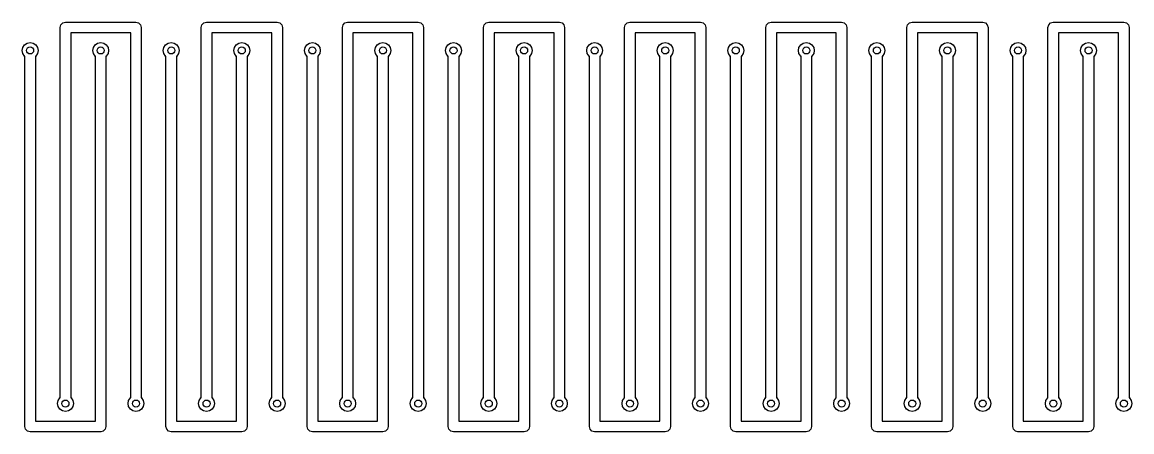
# Model space of a CAD drawing. Extents: x 97 to 314, y -170 to 213.
# Drawn here: x 175.42 to 206.86, y 71.55 to 83.15 of the extents above; entities that cross this region are included whole.
import ezdxf

# ---------------------------------------------------------------- set-up
doc = ezdxf.new("R2010")
doc.units = 0
doc.layers.add('BLACK', color=7, linetype='CONTINUOUS')

msp = doc.modelspace()

# ---------------------------------------------------------------- linework, layer by layer
at = {"layer": 'BLACK', "linetype": 'CONTINUOUS'}
for p, q in [((176.495, 82.9952), (176.515, 83.0702)), ((176.515, 83.0702), (176.57, 83.1251)), ((176.57, 83.1251), (176.645, 83.1452)), ((176.645, 83.1452), (178.645, 83.1452)), ((178.645, 83.1451), (178.645, 83.1452)), ((178.645, 83.1452), (178.72, 83.1251)), ((178.645, 83.1452), (178.645, 83.1451)), ((178.72, 83.1251), (178.775, 83.0702)), ((178.775, 83.0702), (178.795, 82.9952)), ((180.494, 82.9952), (180.514, 83.0702)), ((180.514, 83.0702), (180.569, 83.1251)), ((180.569, 83.1251), (180.644, 83.1452)), ((180.644, 83.1452), (182.644, 83.1452)), ((182.644, 83.1451), (182.644, 83.1452)), ((182.644, 83.1452), (182.719, 83.1251)), ((182.644, 83.1452), (182.644, 83.1451)), ((182.719, 83.1251), (182.774, 83.0702)), ((182.774, 83.0702), (182.794, 82.9952)), ((184.493, 82.9952), (184.514, 83.0702)), ((184.514, 83.0702), (184.568, 83.1251)), ((184.568, 83.1251), (184.643, 83.1452)), ((184.643, 83.1452), (186.643, 83.1452)), ((186.643, 83.1451), (186.643, 83.1452)), ((186.643, 83.1452), (186.718, 83.1251)), ((186.643, 83.1452), (186.643, 83.1451)), ((186.718, 83.1251), (186.773, 83.0702)), ((186.773, 83.0702), (186.793, 82.9952)), ((188.493, 82.9952), (188.513, 83.0702)), ((188.513, 83.0702), (188.568, 83.1251)), ((188.568, 83.1251), (188.643, 83.1452)), ((188.643, 83.1452), (190.642, 83.1452)), ((190.642, 83.1451), (190.643, 83.1452)), ((190.642, 83.1452), (190.642, 83.1451)), ((190.643, 83.1452), (190.718, 83.1251)), ((190.718, 83.1251), (190.773, 83.0702)), ((190.773, 83.0702), (190.793, 82.9952)), ((192.492, 82.9952), (192.512, 83.0702)), ((192.512, 83.0702), (192.567, 83.1251)), ((192.567, 83.1251), (192.642, 83.1452)), ((192.642, 83.1452), (194.641, 83.1452)), ((194.641, 83.1452), (194.642, 83.1451)), ((194.642, 83.1451), (194.642, 83.1452)), ((194.642, 83.1452), (194.717, 83.1251)), ((194.717, 83.1251), (194.772, 83.0702)), ((194.772, 83.0702), (194.792, 82.9952)), ((196.491, 82.9952), (196.511, 83.0702)), ((196.511, 83.0702), (196.566, 83.1251)), ((196.566, 83.1251), (196.641, 83.1452)), ((196.641, 83.1452), (198.64, 83.1452)), ((198.64, 83.1452), (198.641, 83.1451)), ((198.641, 83.1451), (198.641, 83.1452)), ((198.641, 83.1452), (198.716, 83.1251)), ((198.716, 83.1251), (198.771, 83.0702)), ((198.771, 83.0702), (198.791, 82.9952)), ((200.49, 82.9952), (200.51, 83.0702)), ((200.51, 83.0702), (200.565, 83.1251)), ((200.565, 83.1251), (200.64, 83.1452)), ((200.64, 83.1452), (202.64, 83.1452)), ((202.64, 83.1451), (202.64, 83.1452)), ((202.64, 83.1452), (202.715, 83.1251)), ((202.64, 83.1452), (202.64, 83.1451)), ((202.715, 83.1251), (202.77, 83.0702)), ((202.77, 83.0702), (202.79, 82.9952)), ((204.489, 82.9952), (204.509, 83.0702)), ((204.509, 83.0702), (204.564, 83.1251)), ((204.564, 83.1251), (204.639, 83.1452)), ((204.639, 83.1452), (206.639, 83.1452)), ((206.639, 83.1451), (206.639, 83.1452)), ((206.639, 83.1452), (206.714, 83.1251)), ((206.639, 83.1452), (206.639, 83.1451)), ((206.714, 83.1251), (206.769, 83.0702)), ((206.769, 83.0702), (206.789, 82.9952)), ((176.495, 72.5099), (176.495, 82.9952)), ((178.495, 82.8452), (176.795, 82.8452)), ((176.795, 82.8452), (176.795, 72.5108)), ((178.495, 72.5103), (178.495, 82.8452)), ((178.795, 82.9952), (178.795, 72.5103)), ((180.494, 72.5098), (180.494, 82.9952)), ((182.494, 82.8452), (180.794, 82.8452)), ((180.794, 82.8452), (180.794, 72.5109)), ((182.494, 72.5103), (182.494, 82.8452)), ((182.794, 82.9952), (182.794, 72.5103)), ((184.493, 72.5098), (184.493, 82.9952)), ((186.493, 82.8452), (184.793, 82.8452)), ((184.793, 82.8452), (184.793, 72.5109)), ((186.493, 72.5103), (186.493, 82.8452)), ((186.793, 82.9952), (186.793, 72.5103)), ((188.493, 72.5098), (188.493, 82.9952)), ((190.493, 82.8452), (188.793, 82.8452)), ((188.793, 82.8452), (188.793, 72.5109)), ((190.493, 72.5103), (190.493, 82.8452)), ((190.793, 82.9952), (190.793, 72.5103)), ((192.492, 72.5098), (192.492, 82.9952)), ((194.492, 82.8452), (192.792, 82.8452)), ((192.792, 82.8452), (192.792, 72.5109)), ((194.492, 72.5103), (194.492, 82.8452)), ((194.792, 82.9952), (194.792, 72.5103)), ((196.491, 72.5098), (196.491, 82.9952)), ((198.491, 82.8452), (196.791, 82.8452)), ((196.791, 82.8452), (196.791, 72.5109)), ((198.491, 72.5103), (198.491, 82.8452)), ((198.791, 82.9952), (198.791, 72.5103)), ((200.49, 72.5098), (200.49, 82.9952)), ((202.49, 82.8452), (200.79, 82.8452)), ((200.79, 82.8452), (200.79, 72.5109)), ((202.49, 72.5103), (202.49, 82.8452)), ((202.79, 82.9952), (202.79, 72.5103)), ((204.489, 72.5098), (204.489, 82.9952)), ((206.489, 82.8452), (204.789, 82.8452)), ((204.789, 82.8452), (204.789, 72.5109)), ((206.489, 72.5103), (206.489, 82.8452)), ((206.789, 82.9952), (206.789, 72.5103)), ((175.421, 82.3452), (175.438, 82.4313)), ((175.438, 82.4313), (175.487, 82.5043)), ((175.487, 82.5043), (175.56, 82.553)), ((175.56, 82.553), (175.646, 82.5702)), ((175.646, 82.5702), (175.732, 82.553)), ((175.732, 82.553), (175.805, 82.5043)), ((175.805, 82.5043), (175.854, 82.4313)), ((175.854, 82.4313), (175.871, 82.3452)), ((177.42, 82.3452), (177.437, 82.4313)), ((177.437, 82.4313), (177.486, 82.5043)), ((177.486, 82.5043), (177.559, 82.553)), ((177.559, 82.553), (177.645, 82.5702)), ((177.645, 82.5702), (177.731, 82.553)), ((177.731, 82.553), (177.804, 82.5043)), ((177.804, 82.5043), (177.853, 82.4313)), ((177.853, 82.4313), (177.87, 82.3452)), ((179.42, 82.3452), (179.437, 82.4313)), ((179.437, 82.4313), (179.486, 82.5043)), ((179.486, 82.5043), (179.559, 82.553)), ((179.559, 82.553), (179.645, 82.5702)), ((179.645, 82.5702), (179.731, 82.553)), ((179.731, 82.553), (179.804, 82.5043)), ((179.804, 82.5043), (179.853, 82.4313)), ((179.853, 82.4313), (179.87, 82.3452)), ((181.419, 82.3452), (181.436, 82.4313)), ((181.436, 82.4313), (181.485, 82.5043)), ((181.485, 82.5043), (181.558, 82.553)), ((181.558, 82.553), (181.644, 82.5702)), ((181.644, 82.5702), (181.73, 82.553)), ((181.73, 82.553), (181.803, 82.5043)), ((181.803, 82.5043), (181.852, 82.4313)), ((181.852, 82.4313), (181.869, 82.3452)), ((183.419, 82.3452), (183.436, 82.4313)), ((183.436, 82.4313), (183.485, 82.5043)), ((183.485, 82.5043), (183.558, 82.553)), ((183.558, 82.553), (183.644, 82.5702)), ((183.644, 82.5702), (183.73, 82.553)), ((183.73, 82.553), (183.803, 82.5043)), ((183.803, 82.5043), (183.852, 82.4313)), ((183.852, 82.4313), (183.869, 82.3452)), ((185.418, 82.3452), (185.436, 82.4313)), ((185.436, 82.4313), (185.484, 82.5043)), ((185.484, 82.5043), (185.557, 82.553)), ((185.557, 82.553), (185.643, 82.5702)), ((185.643, 82.5702), (185.73, 82.553)), ((185.73, 82.553), (185.803, 82.5043)), ((185.803, 82.5043), (185.851, 82.4313)), ((185.851, 82.4313), (185.868, 82.3452)), ((187.418, 82.3452), (187.436, 82.4313)), ((187.436, 82.4313), (187.484, 82.5043)), ((187.484, 82.5043), (187.557, 82.553)), ((187.557, 82.553), (187.643, 82.5702)), ((187.643, 82.5702), (187.73, 82.553)), ((187.73, 82.553), (187.803, 82.5043)), ((187.803, 82.5043), (187.851, 82.4313)), ((187.851, 82.4313), (187.868, 82.3452)), ((189.418, 82.3452), (189.435, 82.4313)), ((189.435, 82.4313), (189.484, 82.5043)), ((189.484, 82.5043), (189.557, 82.553)), ((189.557, 82.553), (189.643, 82.5702)), ((189.643, 82.5702), (189.729, 82.553)), ((189.729, 82.553), (189.802, 82.5043)), ((189.802, 82.5043), (189.85, 82.4313)), ((189.85, 82.4313), (189.868, 82.3452)), ((191.418, 82.3452), (191.435, 82.4313)), ((191.435, 82.4313), (191.484, 82.5043)), ((191.484, 82.5043), (191.557, 82.553)), ((191.557, 82.553), (191.643, 82.5702)), ((191.643, 82.5702), (191.729, 82.553)), ((191.729, 82.553), (191.802, 82.5043)), ((191.802, 82.5043), (191.85, 82.4313)), ((191.85, 82.4313), (191.868, 82.3452)), ((193.417, 82.3452), (193.434, 82.4313)), ((193.434, 82.4313), (193.483, 82.5043)), ((193.483, 82.5043), (193.556, 82.553)), ((193.556, 82.553), (193.642, 82.5702)), ((193.642, 82.5702), (193.728, 82.553)), ((193.728, 82.553), (193.801, 82.5043)), ((193.801, 82.5043), (193.85, 82.4313)), ((193.85, 82.4313), (193.867, 82.3452)), ((195.417, 82.3452), (195.434, 82.4313)), ((195.434, 82.4313), (195.483, 82.5043)), ((195.483, 82.5043), (195.556, 82.553)), ((195.556, 82.553), (195.642, 82.5702)), ((195.642, 82.5702), (195.728, 82.553)), ((195.728, 82.553), (195.801, 82.5043)), ((195.801, 82.5043), (195.85, 82.4313)), ((195.85, 82.4313), (195.867, 82.3452)), ((197.416, 82.3452), (197.433, 82.4313)), ((197.433, 82.4313), (197.482, 82.5043)), ((197.482, 82.5043), (197.555, 82.553)), ((197.555, 82.553), (197.641, 82.5702)), ((197.641, 82.5702), (197.727, 82.553)), ((197.727, 82.553), (197.8, 82.5043)), ((197.8, 82.5043), (197.849, 82.4313)), ((197.849, 82.4313), (197.866, 82.3452)), ((199.416, 82.3452), (199.433, 82.4313)), ((199.433, 82.4313), (199.482, 82.5043)), ((199.482, 82.5043), (199.555, 82.553)), ((199.555, 82.553), (199.641, 82.5702)), ((199.641, 82.5702), (199.727, 82.553)), ((199.727, 82.553), (199.8, 82.5043)), ((199.8, 82.5043), (199.849, 82.4313)), ((199.849, 82.4313), (199.866, 82.3452)), ((201.415, 82.3452), (201.432, 82.4313)), ((201.432, 82.4313), (201.481, 82.5043)), ((201.481, 82.5043), (201.554, 82.553)), ((201.554, 82.553), (201.64, 82.5702)), ((201.64, 82.5702), (201.726, 82.553)), ((201.726, 82.553), (201.799, 82.5043)), ((201.799, 82.5043), (201.848, 82.4313)), ((201.848, 82.4313), (201.865, 82.3452)), ((203.415, 82.3452), (203.432, 82.4313)), ((203.432, 82.4313), (203.481, 82.5043)), ((203.481, 82.5043), (203.554, 82.553)), ((203.554, 82.553), (203.64, 82.5702)), ((203.64, 82.5702), (203.726, 82.553)), ((203.726, 82.553), (203.799, 82.5043)), ((203.799, 82.5043), (203.848, 82.4313)), ((203.848, 82.4313), (203.865, 82.3452)), ((205.414, 82.3452), (205.431, 82.4313)), ((205.431, 82.4313), (205.48, 82.5043)), ((205.48, 82.5043), (205.553, 82.553)), ((205.553, 82.553), (205.639, 82.5702)), ((205.639, 82.5702), (205.725, 82.553)), ((205.725, 82.553), (205.798, 82.5043)), ((205.798, 82.5043), (205.847, 82.4313)), ((205.847, 82.4313), (205.864, 82.3452)), ((175.438, 82.2591), (175.421, 82.3452)), ((175.487, 82.1861), (175.438, 82.2591)), ((175.496, 82.18), (175.487, 82.1861)), ((175.496, 71.6971), (175.496, 82.18)), ((175.805, 82.1861), (175.796, 82.18)), ((175.796, 82.18), (175.796, 71.8452)), ((175.854, 82.2591), (175.805, 82.1861)), ((175.871, 82.3452), (175.854, 82.2591)), ((177.437, 82.2591), (177.42, 82.3452)), ((177.486, 82.1861), (177.437, 82.2591)), ((177.495, 82.18), (177.486, 82.1861)), ((177.495, 71.8452), (177.495, 82.18)), ((177.804, 82.1861), (177.795, 82.18)), ((177.795, 82.18), (177.795, 71.6952)), ((177.853, 82.2591), (177.804, 82.1861)), ((177.87, 82.3452), (177.853, 82.2591)), ((179.437, 82.2591), (179.42, 82.3452)), ((179.486, 82.1861), (179.437, 82.2591)), ((179.495, 82.18), (179.486, 82.1861)), ((179.495, 71.6975), (179.495, 82.18)), ((179.804, 82.1861), (179.795, 82.18)), ((179.795, 82.18), (179.795, 71.8452)), ((179.853, 82.2591), (179.804, 82.1861)), ((179.87, 82.3452), (179.853, 82.2591)), ((181.436, 82.2591), (181.419, 82.3452)), ((181.485, 82.1861), (181.436, 82.2591)), ((181.494, 82.18), (181.485, 82.1861)), ((181.494, 71.8452), (181.494, 82.18)), ((181.803, 82.1861), (181.794, 82.18)), ((181.794, 82.18), (181.794, 71.6952)), ((181.852, 82.2591), (181.803, 82.1861)), ((181.869, 82.3452), (181.852, 82.2591)), ((183.436, 82.2591), (183.419, 82.3452)), ((183.485, 82.1861), (183.436, 82.2591)), ((183.494, 82.18), (183.485, 82.1861)), ((183.494, 71.6975), (183.494, 82.18)), ((183.803, 82.1861), (183.794, 82.18)), ((183.794, 82.18), (183.794, 71.8452)), ((183.852, 82.2591), (183.803, 82.1861)), ((183.869, 82.3452), (183.852, 82.2591)), ((185.436, 82.2591), (185.418, 82.3452)), ((185.484, 82.1861), (185.436, 82.2591)), ((185.493, 82.18), (185.484, 82.1861)), ((185.493, 71.8452), (185.493, 82.18)), ((185.803, 82.1861), (185.793, 82.18)), ((185.793, 82.18), (185.793, 71.6952)), ((185.851, 82.2591), (185.803, 82.1861)), ((185.868, 82.3452), (185.851, 82.2591)), ((187.436, 82.2591), (187.418, 82.3452)), ((187.484, 82.1861), (187.436, 82.2591)), ((187.493, 82.18), (187.484, 82.1861)), ((187.493, 71.6975), (187.493, 82.18)), ((187.803, 82.1861), (187.793, 82.18)), ((187.793, 82.18), (187.793, 71.8452)), ((187.851, 82.2591), (187.803, 82.1861)), ((187.868, 82.3452), (187.851, 82.2591)), ((189.435, 82.2591), (189.418, 82.3452)), ((189.484, 82.1861), (189.435, 82.2591)), ((189.493, 82.18), (189.484, 82.1861)), ((189.493, 71.8452), (189.493, 82.18)), ((189.802, 82.1861), (189.793, 82.18)), ((189.793, 82.18), (189.793, 71.6952)), ((189.85, 82.2591), (189.802, 82.1861)), ((189.868, 82.3452), (189.85, 82.2591)), ((191.435, 82.2591), (191.418, 82.3452)), ((191.484, 82.1861), (191.435, 82.2591)), ((191.493, 82.18), (191.484, 82.1861)), ((191.493, 71.6975), (191.493, 82.18)), ((191.802, 82.1861), (191.793, 82.18)), ((191.793, 82.18), (191.793, 71.8452)), ((191.85, 82.2591), (191.802, 82.1861)), ((191.868, 82.3452), (191.85, 82.2591)), ((193.434, 82.2591), (193.417, 82.3452)), ((193.483, 82.1861), (193.434, 82.2591)), ((193.492, 82.18), (193.483, 82.1861)), ((193.492, 71.8452), (193.492, 82.18)), ((193.801, 82.1861), (193.792, 82.18)), ((193.792, 82.18), (193.792, 71.6952)), ((193.85, 82.2591), (193.801, 82.1861)), ((193.867, 82.3452), (193.85, 82.2591)), ((195.434, 82.2591), (195.417, 82.3452)), ((195.483, 82.1861), (195.434, 82.2591)), ((195.492, 82.18), (195.483, 82.1861)), ((195.492, 71.6975), (195.492, 82.18)), ((195.801, 82.1861), (195.792, 82.18)), ((195.792, 82.18), (195.792, 71.8452)), ((195.85, 82.2591), (195.801, 82.1861)), ((195.867, 82.3452), (195.85, 82.2591)), ((197.433, 82.2591), (197.416, 82.3452)), ((197.482, 82.1861), (197.433, 82.2591)), ((197.491, 82.18), (197.482, 82.1861)), ((197.491, 71.8452), (197.491, 82.18)), ((197.8, 82.1861), (197.791, 82.18)), ((197.791, 82.18), (197.791, 71.6952)), ((197.849, 82.2591), (197.8, 82.1861)), ((197.866, 82.3452), (197.849, 82.2591)), ((199.433, 82.2591), (199.416, 82.3452)), ((199.482, 82.1861), (199.433, 82.2591)), ((199.491, 82.18), (199.482, 82.1861)), ((199.491, 71.6975), (199.491, 82.18)), ((199.8, 82.1861), (199.791, 82.18)), ((199.791, 82.18), (199.791, 71.8452)), ((199.849, 82.2591), (199.8, 82.1861)), ((199.866, 82.3452), (199.849, 82.2591)), ((201.432, 82.2591), (201.415, 82.3452)), ((201.481, 82.1861), (201.432, 82.2591)), ((201.49, 82.18), (201.481, 82.1861)), ((201.49, 71.8452), (201.49, 82.18)), ((201.799, 82.1861), (201.79, 82.18)), ((201.79, 82.18), (201.79, 71.6952)), ((201.848, 82.2591), (201.799, 82.1861)), ((201.865, 82.3452), (201.848, 82.2591)), ((203.432, 82.2591), (203.415, 82.3452)), ((203.481, 82.1861), (203.432, 82.2591)), ((203.49, 82.18), (203.481, 82.1861)), ((203.49, 71.6975), (203.49, 82.18)), ((203.799, 82.1861), (203.79, 82.18)), ((203.79, 82.18), (203.79, 71.8452)), ((203.848, 82.2591), (203.799, 82.1861)), ((203.865, 82.3452), (203.848, 82.2591)), ((205.431, 82.2591), (205.414, 82.3452)), ((205.48, 82.1861), (205.431, 82.2591)), ((205.489, 82.18), (205.48, 82.1861)), ((205.489, 71.8452), (205.489, 82.18)), ((205.798, 82.1861), (205.789, 82.18)), ((205.789, 82.18), (205.789, 71.6952)), ((205.847, 82.2591), (205.798, 82.1861)), ((205.864, 82.3452), (205.847, 82.2591)), ((176.421, 72.3452), (176.438, 72.4313)), ((176.438, 72.2591), (176.421, 72.3452)), ((176.438, 72.4313), (176.487, 72.5043)), ((176.487, 72.5043), (176.495, 72.5099)), ((176.795, 72.5108), (176.805, 72.5043)), ((176.805, 72.5043), (176.854, 72.4313)), ((176.854, 72.4313), (176.871, 72.3452)), ((176.871, 72.3452), (176.854, 72.2591)), ((178.42, 72.3452), (178.437, 72.4313)), ((178.437, 72.2591), (178.42, 72.3452)), ((178.437, 72.4313), (178.486, 72.5043)), ((178.486, 72.5043), (178.495, 72.5103)), ((178.795, 72.5103), (178.804, 72.5043)), ((178.804, 72.5043), (178.853, 72.4313)), ((178.853, 72.4313), (178.87, 72.3452)), ((178.87, 72.3452), (178.853, 72.2591)), ((180.42, 72.3452), (180.437, 72.4313)), ((180.437, 72.2591), (180.42, 72.3452)), ((180.437, 72.4313), (180.486, 72.5043)), ((180.486, 72.5043), (180.494, 72.5098)), ((180.794, 72.5109), (180.804, 72.5043)), ((180.804, 72.5043), (180.853, 72.4313)), ((180.853, 72.4313), (180.87, 72.3452)), ((180.87, 72.3452), (180.853, 72.2591)), ((182.419, 72.3452), (182.436, 72.4313)), ((182.436, 72.2591), (182.419, 72.3452)), ((182.436, 72.4313), (182.485, 72.5043)), ((182.485, 72.5043), (182.494, 72.5103)), ((182.794, 72.5103), (182.803, 72.5043)), ((182.803, 72.5043), (182.852, 72.4313)), ((182.852, 72.4313), (182.869, 72.3452)), ((182.869, 72.3452), (182.852, 72.2591)), ((184.419, 72.3452), (184.436, 72.4313)), ((184.436, 72.2591), (184.419, 72.3452)), ((184.436, 72.4313), (184.485, 72.5043)), ((184.485, 72.5043), (184.493, 72.5098)), ((184.793, 72.5109), (184.803, 72.5043)), ((184.803, 72.5043), (184.852, 72.4313)), ((184.852, 72.4313), (184.869, 72.3452)), ((184.869, 72.3452), (184.852, 72.2591)), ((186.418, 72.3452), (186.436, 72.4313)), ((186.436, 72.2591), (186.418, 72.3452)), ((186.436, 72.4313), (186.484, 72.5043)), ((186.484, 72.5043), (186.493, 72.5103)), ((186.793, 72.5103), (186.803, 72.5043)), ((186.803, 72.5043), (186.851, 72.4313)), ((186.851, 72.4313), (186.868, 72.3452)), ((186.868, 72.3452), (186.851, 72.2591)), ((188.418, 72.3452), (188.436, 72.4313)), ((188.436, 72.2591), (188.418, 72.3452)), ((188.436, 72.4313), (188.484, 72.5043)), ((188.484, 72.5043), (188.493, 72.5098)), ((188.793, 72.5109), (188.803, 72.5043)), ((188.803, 72.5043), (188.851, 72.4313)), ((188.851, 72.4313), (188.868, 72.3452)), ((188.868, 72.3452), (188.851, 72.2591)), ((190.418, 72.3452), (190.435, 72.4313)), ((190.435, 72.2591), (190.418, 72.3452)), ((190.435, 72.4313), (190.484, 72.5043)), ((190.484, 72.5043), (190.493, 72.5103)), ((190.793, 72.5103), (190.802, 72.5043)), ((190.802, 72.5043), (190.85, 72.4313)), ((190.85, 72.4313), (190.868, 72.3452)), ((190.868, 72.3452), (190.85, 72.2591)), ((192.418, 72.3452), (192.435, 72.4313)), ((192.435, 72.2591), (192.418, 72.3452)), ((192.435, 72.4313), (192.484, 72.5043)), ((192.484, 72.5043), (192.492, 72.5098)), ((192.792, 72.5109), (192.802, 72.5043)), ((192.802, 72.5043), (192.85, 72.4313)), ((192.85, 72.4313), (192.868, 72.3452)), ((192.868, 72.3452), (192.85, 72.2591)), ((194.417, 72.3452), (194.434, 72.4313)), ((194.434, 72.2591), (194.417, 72.3452)), ((194.434, 72.4313), (194.483, 72.5043)), ((194.483, 72.5043), (194.492, 72.5103)), ((194.792, 72.5103), (194.801, 72.5043)), ((194.801, 72.5043), (194.85, 72.4313)), ((194.85, 72.4313), (194.867, 72.3452)), ((194.867, 72.3452), (194.85, 72.2591)), ((196.417, 72.3452), (196.434, 72.4313)), ((196.434, 72.2591), (196.417, 72.3452)), ((196.434, 72.4313), (196.483, 72.5043)), ((196.483, 72.5043), (196.491, 72.5098)), ((196.791, 72.5109), (196.801, 72.5043)), ((196.801, 72.5043), (196.85, 72.4313)), ((196.85, 72.4313), (196.867, 72.3452)), ((196.867, 72.3452), (196.85, 72.2591)), ((198.416, 72.3452), (198.433, 72.4313)), ((198.433, 72.2591), (198.416, 72.3452)), ((198.433, 72.4313), (198.482, 72.5043)), ((198.482, 72.5043), (198.491, 72.5103)), ((198.791, 72.5103), (198.8, 72.5043)), ((198.8, 72.5043), (198.849, 72.4313)), ((198.849, 72.4313), (198.866, 72.3452)), ((198.866, 72.3452), (198.849, 72.2591)), ((200.416, 72.3452), (200.433, 72.4313)), ((200.433, 72.2591), (200.416, 72.3452)), ((200.433, 72.4313), (200.482, 72.5043)), ((200.482, 72.5043), (200.49, 72.5098)), ((200.79, 72.5109), (200.8, 72.5043)), ((200.8, 72.5043), (200.849, 72.4313)), ((200.849, 72.4313), (200.866, 72.3452)), ((200.866, 72.3452), (200.849, 72.2591)), ((202.415, 72.3452), (202.432, 72.4313)), ((202.432, 72.2591), (202.415, 72.3452)), ((202.432, 72.4313), (202.481, 72.5043)), ((202.481, 72.5043), (202.49, 72.5103)), ((202.79, 72.5103), (202.799, 72.5043)), ((202.799, 72.5043), (202.848, 72.4313)), ((202.848, 72.4313), (202.865, 72.3452)), ((202.865, 72.3452), (202.848, 72.2591)), ((204.415, 72.3452), (204.432, 72.4313)), ((204.432, 72.2591), (204.415, 72.3452)), ((204.432, 72.4313), (204.481, 72.5043)), ((204.481, 72.5043), (204.489, 72.5098)), ((204.789, 72.5109), (204.799, 72.5043)), ((204.799, 72.5043), (204.848, 72.4313)), ((204.848, 72.4313), (204.865, 72.3452)), ((204.865, 72.3452), (204.848, 72.2591)), ((206.414, 72.3452), (206.431, 72.4313)), ((206.431, 72.2591), (206.414, 72.3452)), ((206.431, 72.4313), (206.48, 72.5043)), ((206.48, 72.5043), (206.489, 72.5103)), ((206.789, 72.5103), (206.798, 72.5043)), ((206.798, 72.5043), (206.847, 72.4313)), ((206.847, 72.4313), (206.864, 72.3452)), ((206.864, 72.3452), (206.847, 72.2591)), ((176.487, 72.1861), (176.438, 72.2591)), ((176.56, 72.1373), (176.487, 72.1861)), ((176.646, 72.1202), (176.56, 72.1373)), ((176.732, 72.1373), (176.646, 72.1202)), ((176.805, 72.1861), (176.732, 72.1373)), ((176.854, 72.2591), (176.805, 72.1861)), ((178.486, 72.1861), (178.437, 72.2591)), ((178.559, 72.1373), (178.486, 72.1861)), ((178.645, 72.1202), (178.559, 72.1373)), ((178.731, 72.1373), (178.645, 72.1202)), ((178.804, 72.1861), (178.731, 72.1373)), ((178.853, 72.2591), (178.804, 72.1861)), ((180.486, 72.1861), (180.437, 72.2591)), ((180.559, 72.1373), (180.486, 72.1861)), ((180.645, 72.1202), (180.559, 72.1373)), ((180.731, 72.1373), (180.645, 72.1202)), ((180.804, 72.1861), (180.731, 72.1373)), ((180.853, 72.2591), (180.804, 72.1861)), ((182.485, 72.1861), (182.436, 72.2591)), ((182.558, 72.1373), (182.485, 72.1861)), ((182.644, 72.1202), (182.558, 72.1373)), ((182.73, 72.1373), (182.644, 72.1202)), ((182.803, 72.1861), (182.73, 72.1373)), ((182.852, 72.2591), (182.803, 72.1861)), ((184.485, 72.1861), (184.436, 72.2591)), ((184.558, 72.1373), (184.485, 72.1861)), ((184.644, 72.1202), (184.558, 72.1373)), ((184.73, 72.1373), (184.644, 72.1202)), ((184.803, 72.1861), (184.73, 72.1373)), ((184.852, 72.2591), (184.803, 72.1861)), ((186.484, 72.1861), (186.436, 72.2591)), ((186.557, 72.1373), (186.484, 72.1861)), ((186.643, 72.1202), (186.557, 72.1373)), ((186.73, 72.1373), (186.643, 72.1202)), ((186.803, 72.1861), (186.73, 72.1373)), ((186.851, 72.2591), (186.803, 72.1861)), ((188.484, 72.1861), (188.436, 72.2591)), ((188.557, 72.1373), (188.484, 72.1861)), ((188.643, 72.1202), (188.557, 72.1373)), ((188.73, 72.1373), (188.643, 72.1202)), ((188.803, 72.1861), (188.73, 72.1373)), ((188.851, 72.2591), (188.803, 72.1861)), ((190.484, 72.1861), (190.435, 72.2591)), ((190.557, 72.1373), (190.484, 72.1861)), ((190.643, 72.1202), (190.557, 72.1373)), ((190.729, 72.1373), (190.643, 72.1202)), ((190.802, 72.1861), (190.729, 72.1373)), ((190.85, 72.2591), (190.802, 72.1861)), ((192.484, 72.1861), (192.435, 72.2591)), ((192.557, 72.1373), (192.484, 72.1861)), ((192.643, 72.1202), (192.557, 72.1373)), ((192.729, 72.1373), (192.643, 72.1202)), ((192.802, 72.1861), (192.729, 72.1373)), ((192.85, 72.2591), (192.802, 72.1861)), ((194.483, 72.1861), (194.434, 72.2591)), ((194.556, 72.1373), (194.483, 72.1861)), ((194.642, 72.1202), (194.556, 72.1373)), ((194.728, 72.1373), (194.642, 72.1202)), ((194.801, 72.1861), (194.728, 72.1373)), ((194.85, 72.2591), (194.801, 72.1861)), ((196.483, 72.1861), (196.434, 72.2591)), ((196.556, 72.1373), (196.483, 72.1861)), ((196.642, 72.1202), (196.556, 72.1373)), ((196.728, 72.1373), (196.642, 72.1202)), ((196.801, 72.1861), (196.728, 72.1373)), ((196.85, 72.2591), (196.801, 72.1861)), ((198.482, 72.1861), (198.433, 72.2591)), ((198.555, 72.1373), (198.482, 72.1861)), ((198.641, 72.1202), (198.555, 72.1373)), ((198.727, 72.1373), (198.641, 72.1202)), ((198.8, 72.1861), (198.727, 72.1373)), ((198.849, 72.2591), (198.8, 72.1861)), ((200.482, 72.1861), (200.433, 72.2591)), ((200.555, 72.1373), (200.482, 72.1861)), ((200.641, 72.1202), (200.555, 72.1373)), ((200.727, 72.1373), (200.641, 72.1202)), ((200.8, 72.1861), (200.727, 72.1373)), ((200.849, 72.2591), (200.8, 72.1861)), ((202.481, 72.1861), (202.432, 72.2591)), ((202.554, 72.1373), (202.481, 72.1861)), ((202.64, 72.1202), (202.554, 72.1373)), ((202.726, 72.1373), (202.64, 72.1202)), ((202.799, 72.1861), (202.726, 72.1373)), ((202.848, 72.2591), (202.799, 72.1861)), ((204.481, 72.1861), (204.432, 72.2591)), ((204.554, 72.1373), (204.481, 72.1861)), ((204.64, 72.1202), (204.554, 72.1373)), ((204.726, 72.1373), (204.64, 72.1202)), ((204.799, 72.1861), (204.726, 72.1373)), ((204.848, 72.2591), (204.799, 72.1861)), ((206.48, 72.1861), (206.431, 72.2591)), ((206.553, 72.1373), (206.48, 72.1861)), ((206.639, 72.1202), (206.553, 72.1373)), ((206.725, 72.1373), (206.639, 72.1202)), ((206.798, 72.1861), (206.725, 72.1373)), ((206.847, 72.2591), (206.798, 72.1861)), ((175.495, 71.6952), (175.496, 71.6971)), ((175.515, 71.6202), (175.495, 71.6952)), ((175.796, 71.8452), (177.495, 71.8452)), ((177.795, 71.6952), (177.775, 71.6202)), ((179.495, 71.6952), (179.495, 71.6975)), ((179.515, 71.6202), (179.495, 71.6952)), ((179.795, 71.8452), (181.494, 71.8452)), ((181.794, 71.6952), (181.774, 71.6202)), ((183.494, 71.6952), (183.494, 71.6975)), ((183.514, 71.6202), (183.494, 71.6952)), ((183.794, 71.8452), (185.493, 71.8452)), ((185.793, 71.6952), (185.773, 71.6202)), ((187.493, 71.6952), (187.493, 71.6975)), ((187.513, 71.6202), (187.493, 71.6952)), ((187.793, 71.8452), (189.493, 71.8452)), ((189.793, 71.6952), (189.773, 71.6202)), ((191.492, 71.6952), (191.493, 71.6975)), ((191.512, 71.6202), (191.492, 71.6952)), ((191.793, 71.8452), (193.492, 71.8452)), ((193.792, 71.6952), (193.772, 71.6202)), ((195.491, 71.6952), (195.492, 71.6975)), ((195.511, 71.6202), (195.491, 71.6952)), ((195.792, 71.8452), (197.491, 71.8452)), ((197.791, 71.6952), (197.771, 71.6202)), ((199.49, 71.6952), (199.491, 71.6975)), ((199.51, 71.6202), (199.49, 71.6952)), ((199.791, 71.8452), (201.49, 71.8452)), ((201.79, 71.6952), (201.77, 71.6202)), ((203.489, 71.6952), (203.49, 71.6975)), ((203.51, 71.6202), (203.489, 71.6952)), ((203.79, 71.8452), (205.489, 71.8452)), ((205.789, 71.6952), (205.769, 71.6202)), ((175.57, 71.5653), (175.515, 71.6202)), ((175.645, 71.5452), (175.57, 71.5653)), ((177.645, 71.5452), (175.645, 71.5452)), ((177.72, 71.5653), (177.645, 71.5452)), ((177.645, 71.5452), (177.645, 71.5452)), ((177.645, 71.5452), (177.645, 71.5452)), ((177.775, 71.6202), (177.72, 71.5653)), ((179.57, 71.5653), (179.515, 71.6202)), ((179.645, 71.5452), (179.57, 71.5653)), ((181.644, 71.5452), (179.645, 71.5452)), ((181.719, 71.5653), (181.644, 71.5452)), ((181.644, 71.5452), (181.644, 71.5452)), ((181.644, 71.5452), (181.644, 71.5452)), ((181.774, 71.6202), (181.719, 71.5653)), ((183.569, 71.5653), (183.514, 71.6202)), ((183.644, 71.5452), (183.569, 71.5653)), ((185.643, 71.5452), (183.644, 71.5452)), ((185.718, 71.5653), (185.643, 71.5452)), ((185.643, 71.5452), (185.643, 71.5452)), ((185.643, 71.5452), (185.643, 71.5452)), ((185.773, 71.6202), (185.718, 71.5653)), ((187.568, 71.5653), (187.513, 71.6202)), ((187.643, 71.5452), (187.568, 71.5653)), ((189.642, 71.5452), (187.643, 71.5452)), ((189.643, 71.5452), (189.642, 71.5452)), ((189.718, 71.5653), (189.643, 71.5452)), ((189.643, 71.5452), (189.643, 71.5452)), ((189.773, 71.6202), (189.718, 71.5653)), ((191.567, 71.5653), (191.512, 71.6202)), ((191.642, 71.5452), (191.567, 71.5653)), ((193.642, 71.5452), (191.642, 71.5452)), ((193.717, 71.5653), (193.642, 71.5452)), ((193.642, 71.5452), (193.642, 71.5452)), ((193.642, 71.5452), (193.642, 71.5452)), ((193.772, 71.6202), (193.717, 71.5653)), ((195.566, 71.5653), (195.511, 71.6202)), ((195.641, 71.5452), (195.566, 71.5653)), ((197.641, 71.5452), (195.641, 71.5452)), ((197.716, 71.5653), (197.641, 71.5452)), ((197.641, 71.5452), (197.641, 71.5452)), ((197.641, 71.5452), (197.641, 71.5452)), ((197.771, 71.6202), (197.716, 71.5653)), ((199.565, 71.5653), (199.51, 71.6202)), ((199.64, 71.5452), (199.565, 71.5653)), ((201.64, 71.5452), (199.64, 71.5452)), ((201.715, 71.5653), (201.64, 71.5452)), ((201.64, 71.5452), (201.64, 71.5452)), ((201.64, 71.5452), (201.64, 71.5452)), ((201.77, 71.6202), (201.715, 71.5653)), ((203.564, 71.5653), (203.51, 71.6202)), ((203.639, 71.5452), (203.564, 71.5653)), ((205.639, 71.5452), (203.639, 71.5452)), ((205.714, 71.5653), (205.639, 71.5452)), ((205.639, 71.5452), (205.639, 71.5452)), ((205.639, 71.5452), (205.639, 71.5452)), ((205.769, 71.6202), (205.714, 71.5653))]:
    msp.add_line(p, q, dxfattribs=at)
at = {"layer": 'BLACK'}
for centre in [(175.646, 82.3452), (177.645, 82.3452), (179.645, 82.3452), (181.644, 82.3452), (183.644, 82.3452), (185.643, 82.3452), (187.643, 82.3452), (189.643, 82.3452), (191.643, 82.3452), (193.642, 82.3452), (195.642, 82.3452), (197.641, 82.3452), (199.641, 82.3452), (201.64, 82.3452), (203.64, 82.3452), (205.639, 82.3452), (176.646, 72.3452), (178.645, 72.3452), (180.645, 72.3452), (182.644, 72.3452), (184.644, 72.3452), (186.643, 72.3452), (188.643, 72.3452), (190.643, 72.3452), (192.643, 72.3452), (194.642, 72.3452), (196.642, 72.3452), (198.641, 72.3452), (200.641, 72.3452), (202.64, 72.3452), (204.64, 72.3452), (206.639, 72.3452)]:
    msp.add_circle(centre, 0.1, dxfattribs=at)

doc.saveas('drawing.dxf')
